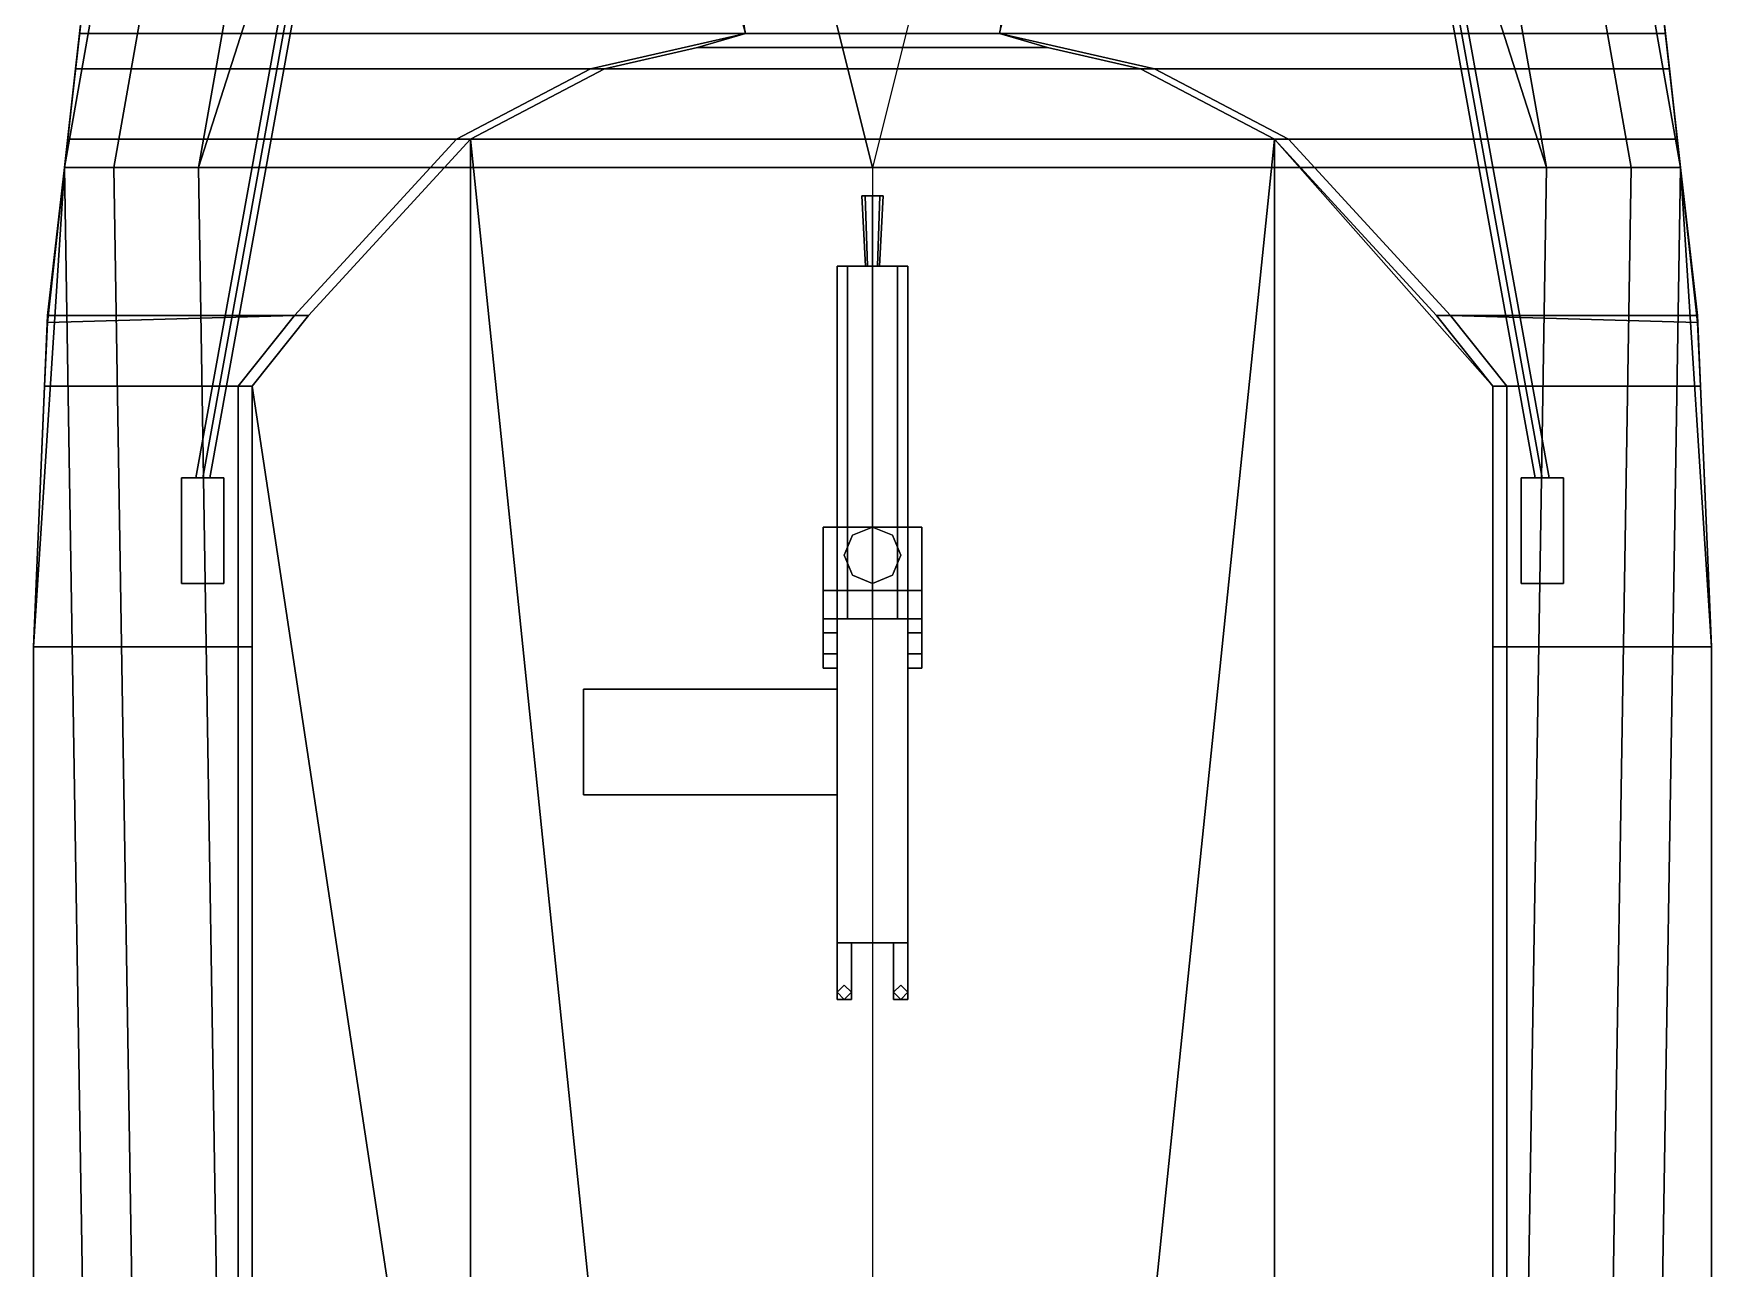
# Model space of a CAD drawing. Header units: millimetres. Extents: x -1.2 to 1.2, y -5.2 to 9.5.
# Drawn here: x -1.19 to 1.19, y 2.118 to 3.87 of the extents above; entities that cross this region are included whole.
import ezdxf

# ---------------------------------------------------------------- set-up
doc = ezdxf.new("R2010")
doc.units = ezdxf.units.MM
for name, color, linetype in [('gun', 1, 'Continuous'), ('h2', 2, 'Continuous'), ('internals', 6, 'Continuous'), ('superstructure', 3, 'Continuous'), ('turret', 2, 'Continuous')]:
    doc.layers.add(name, color=color, linetype=linetype)

msp = doc.modelspace()

# ---------------------------------------------------------------- linework, layer by layer
for points in [[(-0.82, 5.13, -0.26), (-1.0762, 3.68, -0.31), (-1.1462, 3.68, -0.18), (-0.89, 5.13, -0.13)], [(-0.89, 5.13, -0.13), (-0.89, 5.13, -0.13), (-1.1462, 3.68, -0.18), (-1.06, 4.44)], [(-0.7, 5.13, -0.32), (-0.9562, 3.68, -0.37), (-1.0762, 3.68, -0.31), (-0.82, 5.13, -0.26)], [(-0.7, 5.13, -0.32), (-0.7, 4.48, -0.3424), (-0.9562, 3.68, -0.37)], [(-0.66, 4.84, 0.48), (-0.67, 4.84, 0.47), (-0.96, 3.24, 0.41), (-0.95, 3.24, 0.42)], [(-0.67, 4.84, 0.47), (-0.66, 4.84, 0.46), (-0.95, 3.24, 0.4), (-0.96, 3.24, 0.41)], [(-0.65, 4.84, 0.47), (-0.66, 4.84, 0.48), (-0.95, 3.24, 0.42), (-0.94, 3.24, 0.41)], [(-0.66, 4.84, 0.46), (-0.65, 4.84, 0.47), (-0.94, 3.24, 0.41), (-0.95, 3.24, 0.4)], [(0.66, 4.84, 0.48), (0.65, 4.84, 0.47), (0.94, 3.24, 0.41), (0.95, 3.24, 0.42)], [(0.65, 4.84, 0.47), (0.66, 4.84, 0.46), (0.95, 3.24, 0.4), (0.94, 3.24, 0.41)], [(0.67, 4.84, 0.47), (0.66, 4.84, 0.48), (0.95, 3.24, 0.42), (0.96, 3.24, 0.41)], [(0.66, 4.84, 0.46), (0.67, 4.84, 0.47), (0.96, 3.24, 0.41), (0.95, 3.24, 0.4)], [(-0.2, 4.48, -0.3424), (0, 3.68, -0.37), (-0.9562, 3.68, -0.37), (-0.7, 4.48, -0.3424)], [(0.2, 4.48, -0.3424), (0, 3.68, -0.37), (-0.2, 4.48, -0.3424)], [(-1.06, 4.44), (-1.06, 4.44), (-1.1462, 3.68, -0.18), (-1.1462, 3.68)], [(-1.06, 4.44), (-1.1462, 3.68), (-1.1246, 3.87, 0.36), (-1.06, 4.44, 0.36)], [(-1.06, 4.44, 0.36), (-1.1246, 3.87, 0.36), (-0.18, 3.87, 0.44), (-0.33, 4.44, 0.44)], [(-0.33, 4.44, 0.44), (-0.18, 3.87, 0.44), (-0.18, 3.87, 0.44), (-0.27, 4.29, 0.44)], [(0.27, 4.29, 0.44), (0.18, 3.87, 0.44), (0.18, 3.87, 0.44), (0.33, 4.44, 0.44)], [(-0.27, 4.29, 0.44), (-0.18, 3.87, 0.44), (-0.18, 3.87, 0.44), (-0.23, 4.24, 0.44)], [(0.23, 4.24, 0.44), (0.18, 3.87, 0.44), (0.18, 3.87, 0.44), (0.27, 4.29, 0.44)], [(-1.1462, 3.68), (-1.1462, 3.68), (-1.1303, 3.82, 0.36), (-1.1246, 3.87, 0.36)], [(-1.1246, 3.87, 0.36), (-1.1303, 3.82, 0.36), (-0.4, 3.82, 0.433), (-0.18, 3.87, 0.44)], [(-1.1462, 3.68), (-1.1462, 3.68), (-1.1416, 3.72, 0.36), (-1.1303, 3.82, 0.36)], [(-1.1303, 3.82, 0.36), (-1.1416, 3.72, 0.36), (-0.59, 3.72, 0.4144), (-0.4, 3.82, 0.433)], [(-1.1462, 3.68), (-1.1462, 3.68), (-1.17, 3.47, 0.36), (-1.1416, 3.72, 0.36)], [(-1.1416, 3.72, 0.36), (-1.17, 3.47, 0.36), (-0.82, 3.47, 0.3933), (-0.59, 3.72, 0.4144)], [(-1.17, 3.47), (-1.17, 3.47), (-1.1462, 3.68, -0.18), (-1.19, 3)], [(-1.1462, 3.68, -0.18), (-1.0425, -2.76, -0.18), (-1.19, -0.14), (-1.19, 3)], [(-1.1462, 3.68), (-1.17, 3.47), (-1.1743, 3.37, 0.36), (-1.1704, 3.46, 0.36)], [(-1.1462, 3.68), (-1.1462, 3.68), (-1.1704, 3.46, 0.36), (-1.17, 3.47, 0.36)], [(-1.1462, 3.68), (-1.1462, 3.68), (-1.1462, 3.68, -0.18), (-1.17, 3.47)], [(-1.0762, 3.68, -0.31), (-0.9725, -2.76, -0.31), (-1.0425, -2.76, -0.18), (-1.1462, 3.68, -0.18)], [(-0.9562, 3.68, -0.37), (-0.8525, -2.76, -0.37), (-0.9725, -2.76, -0.31), (-1.0762, 3.68, -0.31)], [(0, 3.68, -0.37), (0, -2.76, -0.37), (-0.8525, -2.76, -0.37), (-0.9562, 3.68, -0.37)], [(-1.17, 3.47), (-1.19, 3), (-1.19, 3, 0.36), (-1.1743, 3.37, 0.36)], [(-1.1704, 3.46, 0.36), (-1.1743, 3.37, 0.36), (-0.9, 3.37, 0.386), (-0.82, 3.47, 0.3933)], [(-1.17, 3.47, 0.36), (-1.1704, 3.46, 0.36), (-0.82, 3.47, 0.3933)], [(-1.1743, 3.37, 0.36), (-1.19, 3, 0.36), (-0.9, 3, 0.387), (-0.9, 3.37, 0.386)], [(-0.92, 3.24, 0.45), (-0.92, 3.24, 0.36), (-0.98, 3.24, 0.36), (-0.98, 3.24, 0.45)], [(-0.98, 3.24, 0.36), (-0.98, 3.09, 0.36), (-0.98, 3.09, 0.45), (-0.98, 3.24, 0.45)], [(-0.98, 3.24, 0.45), (-0.98, 3.09, 0.45), (-0.92, 3.09, 0.45), (-0.92, 3.24, 0.45)], [(-0.92, 3.09, 0.45), (-0.92, 3.09, 0.36), (-0.92, 3.24, 0.36), (-0.92, 3.24, 0.45)], [(0.92, 3.24, 0.36), (0.92, 3.09, 0.36), (0.92, 3.09, 0.45), (0.92, 3.24, 0.45)], [(0.98, 3.24, 0.45), (0.98, 3.24, 0.36), (0.92, 3.24, 0.36), (0.92, 3.24, 0.45)], [(0.92, 3.24, 0.45), (0.92, 3.09, 0.45), (0.98, 3.09, 0.45), (0.98, 3.24, 0.45)], [(0.98, 3.09, 0.45), (0.98, 3.09, 0.36), (0.98, 3.24, 0.36), (0.98, 3.24, 0.45)], [(-0.98, 3.09, 0.45), (-0.98, 3.09, 0.36), (-0.92, 3.09, 0.36), (-0.92, 3.09, 0.45)], [(0.92, 3.09, 0.45), (0.92, 3.09, 0.36), (0.98, 3.09, 0.36), (0.98, 3.09, 0.45)], [(-1.19, 3), (-1.19, -0.14), (-1.19, -0.14, 0.36), (-1.19, 0.82, 0.36)], [(-1.19, 0.94, 0.36), (-1.19, 0.94, 0.36), (-1.19, 3), (-1.19, 0.82, 0.36)], [(-1.19, 3, 0.36), (-1.19, 3, 0.36), (-1.19, 3), (-1.19, 0.94, 0.36)], [(-1.19, 3, 0.36), (-1.19, 0.94, 0.36), (-0.9, 0.94, 0.3836), (-0.9, 3, 0.387)]]:
    msp.add_3dface(points)
at = {"layer": 'gun'}
for points in [[(-0.015, 3.64, 1.39), (0.0106, 3.64, 1.4006), (0.015, 3.64, 1.39), (-0.0106, 3.64, 1.3794)], [(-0.0106, 3.64, 1.4006), (0, 3.64, 1.405), (0.0106, 3.64, 1.4006), (-0.015, 3.64, 1.39)], [(-0.01, 3.54, 1.39), (-0.0071, 3.54, 1.3971), (-0.0106, 3.64, 1.4006), (-0.015, 3.64, 1.39)], [(-0.0071, 3.54, 1.3829), (-0.01, 3.54, 1.39), (-0.015, 3.64, 1.39), (-0.0106, 3.64, 1.3794)], [(-0.0106, 3.64, 1.3794), (0.015, 3.64, 1.39), (0.0106, 3.64, 1.3794), (0, 3.64, 1.375)], [(-0.0071, 3.54, 1.3971), (0, 3.54, 1.4), (0, 3.64, 1.405), (-0.0106, 3.64, 1.4006)], [(0, 3.54, 1.38), (-0.0071, 3.54, 1.3829), (-0.0106, 3.64, 1.3794), (0, 3.64, 1.375)], [(0, 3.54, 1.4), (0.0071, 3.54, 1.3971), (0.0106, 3.64, 1.4006), (0, 3.64, 1.405)], [(0.0071, 3.54, 1.3829), (0, 3.54, 1.38), (0, 3.64, 1.375), (0.0106, 3.64, 1.3794)], [(0.0071, 3.54, 1.3971), (0.01, 3.54, 1.39), (0.015, 3.64, 1.39), (0.0106, 3.64, 1.4006)], [(0.01, 3.54, 1.39), (0.0071, 3.54, 1.3829), (0.0106, 3.64, 1.3794), (0.015, 3.64, 1.39)], [(-0.0354, 3.54, 1.3546), (-0.05, 3.54, 1.39), (-0.01, 3.54, 1.39), (-0.0071, 3.54, 1.3829)], [(-0.05, 3.54, 1.39), (-0.0354, 3.54, 1.4254), (-0.0071, 3.54, 1.3971), (-0.01, 3.54, 1.39)], [(-0.05, 3.54, 1.39), (-0.0354, 3.54, 1.3546), (-0.0354, 3.04, 1.3546), (-0.05, 3.04, 1.39)], [(-0.0354, 3.54, 1.4254), (-0.05, 3.54, 1.39), (-0.05, 3.04, 1.39), (-0.0354, 3.04, 1.4254)], [(0, 3.54, 1.34), (-0.0354, 3.54, 1.3546), (-0.0071, 3.54, 1.3829), (0, 3.54, 1.38)], [(-0.0354, 3.54, 1.4254), (0, 3.54, 1.44), (0, 3.54, 1.4), (-0.0071, 3.54, 1.3971)], [(-0.0354, 3.54, 1.3546), (0, 3.54, 1.34), (0, 3.04, 1.34), (-0.0354, 3.04, 1.3546)], [(0, 3.54, 1.44), (-0.0354, 3.54, 1.4254), (-0.0354, 3.04, 1.4254), (0, 3.04, 1.44)], [(0, 3.54, 1.44), (0.0354, 3.54, 1.4254), (0.0071, 3.54, 1.3971), (0, 3.54, 1.4)], [(0.0354, 3.54, 1.3546), (0, 3.54, 1.34), (0, 3.54, 1.38), (0.0071, 3.54, 1.3829)], [(0, 3.54, 1.34), (0.0354, 3.54, 1.3546), (0.0354, 3.04, 1.3546), (0, 3.04, 1.34)], [(0.0354, 3.54, 1.4254), (0, 3.54, 1.44), (0, 3.04, 1.44), (0.0354, 3.04, 1.4254)], [(0.0354, 3.54, 1.4254), (0.05, 3.54, 1.39), (0.01, 3.54, 1.39), (0.0071, 3.54, 1.3971)], [(0.05, 3.54, 1.39), (0.0354, 3.54, 1.3546), (0.0071, 3.54, 1.3829), (0.01, 3.54, 1.39)], [(0.0354, 3.54, 1.3546), (0.05, 3.54, 1.39), (0.05, 3.04, 1.39), (0.0354, 3.04, 1.3546)], [(0.05, 3.54, 1.39), (0.0354, 3.54, 1.4254), (0.0354, 3.04, 1.4254), (0.05, 3.04, 1.39)], [(0.05, 3.04, 1.41), (0.05, 3.04, 1.28), (-0.05, 3.04, 1.28), (-0.05, 3.04, 1.41)], [(-0.05, 3.04, 1.28), (-0.05, 2.58, 1.28), (-0.05, 2.58, 1.41), (-0.05, 3.04, 1.41)], [(0.05, 3.04, 1.28), (0.05, 2.58, 1.28), (-0.05, 2.58, 1.28), (-0.05, 3.04, 1.28)], [(-0.05, 3.04, 1.41), (-0.05, 2.58, 1.41), (0.05, 2.58, 1.41), (0.05, 3.04, 1.41)], [(-0.0354, 3.04, 1.4254), (-0.0417, 3.04, 1.41), (0.0417, 3.04, 1.41), (0.0354, 3.04, 1.4254)], [(0, 3.04, 1.44), (-0.0354, 3.04, 1.4254), (0.0354, 3.04, 1.4254), (0, 3.04, 1.44)], [(0.05, 2.58, 1.41), (0.05, 2.58, 1.28), (0.05, 3.04, 1.28), (0.05, 3.04, 1.41)], [(-0.05, 2.94, 1.47), (-0.05, 2.94, 1.17), (-0.41, 2.94, 1.17), (-0.41, 2.94, 1.47)], [(-0.41, 2.94, 1.47), (-0.41, 2.94, 1.17), (-0.41, 2.79, 1.17), (-0.41, 2.79, 1.47)], [(-0.41, 2.94, 1.47), (-0.41, 2.79, 1.47), (-0.05, 2.79, 1.47), (-0.05, 2.94, 1.47)], [(-0.05, 2.94, 1.28), (-0.05, 2.79, 1.28), (-0.05, 2.79, 1.17), (-0.05, 2.94, 1.17)], [(-0.05, 2.94, 1.47), (-0.05, 2.79, 1.47), (-0.05, 2.79, 1.41), (-0.05, 2.94, 1.41)], [(-0.41, 2.79, 1.47), (-0.41, 2.79, 1.17), (-0.05, 2.79, 1.17), (-0.05, 2.79, 1.47)], [(-0.05, 2.58, 1.28), (-0.05, 2.5, 1.28), (-0.05, 2.5, 1.29), (-0.05, 2.58, 1.29)], [(-0.03, 2.58, 1.29), (-0.03, 2.58, 1.28), (-0.05, 2.58, 1.28), (-0.05, 2.58, 1.29)], [(-0.05, 2.58, 1.41), (-0.05, 2.58, 1.28), (0.05, 2.58, 1.28), (0.05, 2.58, 1.41)], [(-0.03, 2.58, 1.28), (-0.03, 2.5, 1.28), (-0.05, 2.5, 1.28), (-0.05, 2.58, 1.28)], [(-0.05, 2.58, 1.29), (-0.05, 2.5, 1.29), (-0.03, 2.5, 1.29), (-0.03, 2.58, 1.29)], [(-0.03, 2.58, 1.4), (-0.03, 2.5, 1.4), (-0.05, 2.5, 1.4), (-0.05, 2.58, 1.4)], [(-0.05, 2.58, 1.41), (-0.05, 2.5, 1.41), (-0.03, 2.5, 1.41), (-0.03, 2.58, 1.41)], [(-0.05, 2.58, 1.4), (-0.05, 2.5, 1.4), (-0.05, 2.5, 1.41), (-0.05, 2.58, 1.41)], [(-0.03, 2.5, 1.29), (-0.03, 2.5, 1.28), (-0.03, 2.58, 1.28), (-0.03, 2.58, 1.29)], [(-0.03, 2.5, 1.41), (-0.03, 2.5, 1.4), (-0.03, 2.58, 1.4), (-0.03, 2.58, 1.41)], [(0.05, 2.58, 1.29), (0.05, 2.58, 1.28), (0.03, 2.58, 1.28), (0.03, 2.58, 1.29)], [(0.03, 2.58, 1.28), (0.03, 2.5, 1.28), (0.03, 2.5, 1.29), (0.03, 2.58, 1.29)], [(0.05, 2.58, 1.28), (0.05, 2.5, 1.28), (0.03, 2.5, 1.28), (0.03, 2.58, 1.28)], [(0.03, 2.58, 1.4), (0.03, 2.5, 1.4), (0.03, 2.5, 1.41), (0.03, 2.58, 1.41)], [(0.05, 2.58, 1.4), (0.05, 2.5, 1.4), (0.03, 2.5, 1.4), (0.03, 2.58, 1.4)], [(0.03, 2.58, 1.41), (0.03, 2.5, 1.41), (0.05, 2.5, 1.41), (0.05, 2.58, 1.41)], [(0.03, 2.58, 1.29), (0.03, 2.5, 1.29), (0.05, 2.5, 1.29), (0.05, 2.58, 1.29)], [(0.05, 2.5, 1.29), (0.05, 2.5, 1.28), (0.05, 2.58, 1.28), (0.05, 2.58, 1.29)], [(0.05, 2.5, 1.41), (0.05, 2.5, 1.4), (0.05, 2.58, 1.4), (0.05, 2.58, 1.41)], [(-0.04, 2.52, 1.29), (-0.05, 2.51, 1.29), (-0.05, 2.51, 1.4), (-0.04, 2.52, 1.4)], [(-0.05, 2.51, 1.29), (-0.04, 2.5, 1.29), (-0.04, 2.5, 1.4), (-0.05, 2.51, 1.4)], [(-0.05, 2.5, 1.29), (-0.05, 2.5, 1.28), (-0.03, 2.5, 1.28), (-0.03, 2.5, 1.29)], [(-0.05, 2.5, 1.41), (-0.05, 2.5, 1.4), (-0.03, 2.5, 1.4), (-0.03, 2.5, 1.41)], [(-0.03, 2.51, 1.29), (-0.04, 2.52, 1.29), (-0.04, 2.52, 1.4), (-0.03, 2.51, 1.4)], [(-0.04, 2.5, 1.29), (-0.03, 2.51, 1.29), (-0.03, 2.51, 1.4), (-0.04, 2.5, 1.4)], [(0.04, 2.52, 1.29), (0.03, 2.51, 1.29), (0.03, 2.51, 1.4), (0.04, 2.52, 1.4)], [(0.03, 2.51, 1.29), (0.04, 2.5, 1.29), (0.04, 2.5, 1.4), (0.03, 2.51, 1.4)], [(0.03, 2.5, 1.29), (0.03, 2.5, 1.28), (0.05, 2.5, 1.28), (0.05, 2.5, 1.29)], [(0.03, 2.5, 1.41), (0.03, 2.5, 1.4), (0.05, 2.5, 1.4), (0.05, 2.5, 1.41)], [(0.05, 2.51, 1.29), (0.04, 2.52, 1.29), (0.04, 2.52, 1.4), (0.05, 2.51, 1.4)], [(0.04, 2.5, 1.29), (0.05, 2.51, 1.29), (0.05, 2.51, 1.4), (0.04, 2.5, 1.4)]]:
    msp.add_3dface(points, dxfattribs=at)
at = {"layer": 'h2'}
for points in [[(0.7, 5.13, -0.32), (0.9562, 3.68, -0.37), (1.0762, 3.68, -0.31), (0.82, 5.13, -0.26)], [(0.7, 5.13, -0.32), (0.7, 4.48, -0.3424), (0.9562, 3.68, -0.37), (0.7, 5.13, -0.32)], [(0.82, 5.13, -0.26), (1.0762, 3.68, -0.31), (1.1462, 3.68, -0.18), (0.89, 5.13, -0.13)], [(0.89, 5.13, -0.13), (0.89, 5.13, -0.13), (1.1462, 3.68, -0.18), (1.06, 4.44)], [(0.2, 4.48, -0.3424), (0, 3.68, -0.37), (0.9562, 3.68, -0.37), (0.7, 4.48, -0.3424)], [(1.06, 4.44, 0.36), (1.1246, 3.87, 0.36), (0.18, 3.87, 0.44), (0.33, 4.44, 0.44)], [(1.06, 4.44), (1.1462, 3.68), (1.1246, 3.87, 0.36), (1.06, 4.44, 0.36)], [(1.06, 4.44), (1.06, 4.44), (1.1462, 3.68, -0.18), (1.1462, 3.68)], [(1.1246, 3.87, 0.36), (1.1303, 3.82, 0.36), (0.4, 3.82, 0.433), (0.18, 3.87, 0.44)], [(1.1462, 3.68), (1.1462, 3.68), (1.1303, 3.82, 0.36), (1.1246, 3.87, 0.36)], [(1.1303, 3.82, 0.36), (1.1416, 3.72, 0.36), (0.59, 3.72, 0.4144), (0.4, 3.82, 0.433)], [(1.1462, 3.68), (1.1462, 3.68), (1.1416, 3.72, 0.36), (1.1303, 3.82, 0.36)], [(1.1416, 3.72, 0.36), (1.17, 3.47, 0.36), (0.82, 3.47, 0.3933), (0.59, 3.72, 0.4144)], [(1.1462, 3.68), (1.1462, 3.68), (1.17, 3.47, 0.36), (1.1416, 3.72, 0.36)], [(0, 3.68, -0.37), (0, -2.76, -0.37), (0.8525, -2.76, -0.37), (0.9562, 3.68, -0.37)], [(0.9562, 3.68, -0.37), (0.8525, -2.76, -0.37), (0.9725, -2.76, -0.31), (1.0762, 3.68, -0.31)], [(1.0762, 3.68, -0.31), (0.9725, -2.76, -0.31), (1.0425, -2.76, -0.18), (1.1462, 3.68, -0.18)], [(1.1462, 3.68, -0.18), (1.0425, -2.76, -0.18), (1.19, -0.14), (1.19, 3)], [(1.1462, 3.68), (1.1462, 3.68), (1.1704, 3.46, 0.36), (1.17, 3.47, 0.36)], [(1.1462, 3.68), (1.17, 3.47), (1.1743, 3.37, 0.36), (1.1704, 3.46, 0.36)], [(1.17, 3.47), (1.17, 3.47), (1.1462, 3.68, -0.18), (1.19, 3)], [(1.1462, 3.68), (1.1462, 3.68), (1.1462, 3.68, -0.18), (1.17, 3.47)], [(1.1704, 3.46, 0.36), (1.1743, 3.37, 0.36), (0.9, 3.37, 0.386), (0.82, 3.47, 0.3933)], [(1.17, 3.47, 0.36), (1.1704, 3.46, 0.36), (0.82, 3.47, 0.3933)], [(1.17, 3.47), (1.19, 3), (1.19, 3, 0.36), (1.1743, 3.37, 0.36)], [(1.1743, 3.37, 0.36), (1.19, 3, 0.36), (0.9, 3, 0.387), (0.9, 3.37, 0.386)], [(1.19, 3, 0.36), (1.19, 0.94, 0.36), (0.9, 0.94, 0.3836), (0.9, 3, 0.387)], [(1.19, 3, 0.36), (1.19, 3, 0.36), (1.19, 3), (1.19, 0.94, 0.36)], [(1.19, 0.94, 0.36), (1.19, 0.94, 0.36), (1.19, 3), (1.19, 0.82, 0.36)], [(1.19, 3), (1.19, -0.14), (1.19, -0.14, 0.36), (1.19, 0.82, 0.36)]]:
    msp.add_3dface(points, dxfattribs=at)
at = {"layer": 'internals'}
for points in [[(-0.248, 3.85, 0.632), (-0.38, 3.82, 0.62), (-0.38, 3.82, 0.04), (-0.248, 3.85, 0.04)], [(0.38, 3.82, 0.04), (0.248, 3.85, 0.04), (-0.248, 3.85, 0.04), (-0.38, 3.82, 0.04)], [(0.248, 3.85, 0.632), (-0.248, 3.85, 0.632), (-0.248, 3.85, 0.04), (0.248, 3.85, 0.04)], [(0.38, 3.82, 0.62), (0.248, 3.85, 0.632), (0.248, 3.85, 0.04), (0.38, 3.82, 0.04)], [(-0.38, 3.82, 0.62), (-0.57, 3.72, 0.61), (-0.57, 3.72, 0.04), (-0.38, 3.82, 0.04)], [(0.57, 3.72, 0.04), (0.38, 3.82, 0.04), (-0.38, 3.82, 0.04), (-0.57, 3.72, 0.04)], [(0.57, 3.72, 0.61), (0.38, 3.82, 0.62), (0.38, 3.82, 0.04), (0.57, 3.72, 0.04)], [(-0.57, 3.72, 0.4), (-0.8, 3.47, 0.4), (-0.88, 3.37, 0.4), (-0.57, 1.32, 0.4)], [(-0.57, 3.72, 0.61), (-0.8, 3.47, 0.59), (-0.8, 3.47, 0.4), (-0.57, 3.72, 0.4)], [(-0.57, 3.72, 0.04), (-0.57, 3.72, 0.4), (-0.57, 1.32, 0.4), (-0.57, 1.32, 0.04)], [(-0.4, 2.07, 0.04), (-0.57, 3.72, 0.04), (-0.57, 1.32, 0.04), (-0.4, 1.32, 0.04)], [(0.4, 2.07, 0.04), (0.57, 3.72, 0.04), (-0.57, 3.72, 0.04), (-0.4, 2.07, 0.04)], [(0.57, 1.32, 0.04), (0.57, 3.72, 0.04), (0.4, 2.07, 0.04), (0.4, 1.32, 0.04)], [(0.8, 3.47, 0.59), (0.57, 3.72, 0.61), (0.57, 3.72, 0.4), (0.8, 3.47, 0.4)], [(0.88, 1.32, 0.4), (0.88, 3.37, 0.4), (0.57, 3.72, 0.4), (0.57, 1.32, 0.4)], [(0.57, 1.32, 0.4), (0.57, 3.72, 0.4), (0.57, 3.72, 0.04), (0.57, 1.32, 0.04)], [(-0.8, 3.47, 0.59), (-0.88, 3.37, 0.59), (-0.88, 3.37, 0.4), (-0.8, 3.47, 0.4)], [(0.88, 3.37, 0.59), (0.8, 3.47, 0.59), (0.8, 3.47, 0.4), (0.88, 3.37, 0.4)], [(-0.88, 3.37, 0.59), (-0.88, 3, 0.59), (-0.88, 3.37, 0.4)], [(-0.88, 3, 0.59), (-0.88, 1.32, 0.59), (-0.88, 1.32, 0.4), (-0.88, 3.37, 0.4)], [(-0.88, 3.37, 0.4), (-0.88, 1.32, 0.4), (-0.57, 1.32, 0.4), (-0.88, 3.37, 0.4)], [(0.88, 1.32, 0.59), (0.88, 3, 0.59), (0.88, 3.37, 0.4), (0.88, 1.32, 0.4)], [(0.88, 3, 0.59), (0.88, 3.37, 0.59), (0.88, 3.37, 0.4)]]:
    msp.add_3dface(points, dxfattribs=at)
at = {"layer": 'superstructure'}
for points in [[(-0.18, 3.87, 0.44), (-0.4, 3.82, 0.433), (-0.4, 3.82, 0.62), (-0.18, 3.87, 0.64)], [(-0.18, 3.87, 0.64), (-0.4, 3.82, 0.62), (-0.38, 3.82, 0.62), (-0.248, 3.85, 0.632)], [(0.248, 3.85, 0.632), (0.18, 3.87, 0.64), (-0.18, 3.87, 0.64), (-0.248, 3.85, 0.632)], [(0.18, 3.87, 0.64), (0.18, 3.87, 0.44), (-0.18, 3.87, 0.44), (-0.18, 3.87, 0.64)], [(0.4, 3.82, 0.62), (0.4, 3.82, 0.433), (0.18, 3.87, 0.44), (0.18, 3.87, 0.64)], [(0.38, 3.82, 0.62), (0.4, 3.82, 0.62), (0.18, 3.87, 0.64), (0.248, 3.85, 0.632)], [(-0.57, 3.72, 0.61), (-0.38, 3.82, 0.62), (-0.4, 3.82, 0.62), (-0.59, 3.72, 0.61)], [(-0.4, 3.82, 0.62), (-0.4, 3.82, 0.433), (-0.59, 3.72, 0.4144), (-0.59, 3.72, 0.61)], [(0.59, 3.72, 0.61), (0.4, 3.82, 0.62), (0.38, 3.82, 0.62), (0.57, 3.72, 0.61)], [(0.59, 3.72, 0.4144), (0.4, 3.82, 0.433), (0.4, 3.82, 0.62), (0.59, 3.72, 0.61)], [(-0.59, 3.72, 0.4144), (-0.82, 3.47, 0.3933), (-0.82, 3.47, 0.59), (-0.59, 3.72, 0.61)], [(-0.59, 3.72, 0.61), (-0.82, 3.47, 0.59), (-0.8, 3.47, 0.59), (-0.57, 3.72, 0.61)], [(0.8, 3.47, 0.59), (0.82, 3.47, 0.59), (0.59, 3.72, 0.61), (0.57, 3.72, 0.61)], [(0.82, 3.47, 0.59), (0.82, 3.47, 0.3933), (0.59, 3.72, 0.4144), (0.59, 3.72, 0.61)], [(-0.82, 3.47, 0.59), (-0.82, 3.47, 0.3933), (-0.9, 3.37, 0.386), (-0.9, 3.37, 0.59)], [(-0.88, 3.37, 0.59), (-0.8, 3.47, 0.59), (-0.82, 3.47, 0.59), (-0.9, 3.37, 0.59)], [(0.9, 3.37, 0.59), (0.82, 3.47, 0.59), (0.8, 3.47, 0.59), (0.88, 3.37, 0.59)], [(0.9, 3.37, 0.386), (0.82, 3.47, 0.3933), (0.82, 3.47, 0.59), (0.9, 3.37, 0.59)], [(-0.9, 3.37, 0.59), (-0.9, 3.37, 0.386), (-0.9, 3, 0.387), (-0.9, 3, 0.59)], [(-0.88, 3, 0.59), (-0.88, 3.37, 0.59), (-0.9, 3.37, 0.59), (-0.9, 3, 0.59)], [(0.9, 3, 0.59), (0.9, 3.37, 0.59), (0.88, 3.37, 0.59), (0.88, 3, 0.59)], [(0.9, 3, 0.387), (0.9, 3.37, 0.386), (0.9, 3.37, 0.59), (0.9, 3, 0.59)], [(-0.9, 3, 0.59), (-0.9, 3, 0.387), (-0.9, 0.94, 0.3836), (-0.9, 0.94, 0.59)], [(-0.88, 3, 0.59), (-0.9, 3, 0.59), (-0.9, 0.94, 0.59), (-0.88, 1.32, 0.59)], [(0.9, 0.94, 0.59), (0.9, 3, 0.59), (0.88, 3, 0.59), (0.88, 1.32, 0.59)], [(0.9, 0.94, 0.3836), (0.9, 3, 0.387), (0.9, 3, 0.59), (0.9, 0.94, 0.59)]]:
    msp.add_3dface(points, dxfattribs=at)
at = {"layer": 'turret'}
for points in [[(-0.07, 3.17, 1.14), (-0.07, 3.08, 1.14), (-0.07, 2.97, 1.33), (-0.07, 3.04, 1.33)], [(-0.05, 3.04, 1.33), (-0.05, 3.17, 1.14), (-0.07, 3.17, 1.14), (-0.07, 3.04, 1.33)], [(-0.07, 3.17, 1.14), (-0.07, 3.08, 1.14), (0.07, 3.08, 1.14), (0.07, 3.17, 1.14)], [(0.07, 3.17, 1.12), (0.07, 3.08, 1.12), (-0.07, 3.08, 1.12), (-0.07, 3.17, 1.12)], [(-0.07, 3.17, 1.12), (-0.07, 3.08, 1.12), (-0.07, 3.08, 1.14), (-0.07, 3.17, 1.14)], [(0.07, 3.17, 1.14), (0.07, 3.17, 1.12), (-0.07, 3.17, 1.12), (-0.07, 3.17, 1.14)], [(-0.05, 2.97, 1.33), (-0.05, 3.08, 1.14), (-0.05, 3.17, 1.14), (-0.05, 3.04, 1.33)], [(0, 3.17, 0.04), (-0.0283, 3.1583, 0.04), (-0.0283, 3.1583, 1.12), (0, 3.17, 1.12)], [(0.0283, 3.1583, 0.04), (0, 3.17, 0.04), (0, 3.17, 1.12), (0.0283, 3.1583, 1.12)], [(0.07, 3.04, 1.33), (0.07, 3.17, 1.14), (0.05, 3.17, 1.14), (0.05, 3.04, 1.33)], [(0.05, 3.17, 1.14), (0.05, 3.08, 1.14), (0.05, 2.97, 1.33), (0.05, 3.04, 1.33)], [(0.07, 2.97, 1.33), (0.07, 3.08, 1.14), (0.07, 3.17, 1.14), (0.07, 3.04, 1.33)], [(0.07, 3.08, 1.14), (0.07, 3.08, 1.12), (0.07, 3.17, 1.12), (0.07, 3.17, 1.14)], [(-0.0283, 3.1583, 0.04), (-0.04, 3.13, 0.04), (-0.04, 3.13, 1.12), (-0.0283, 3.1583, 1.12)], [(0.04, 3.13, 0.04), (0.0283, 3.1583, 0.04), (0.0283, 3.1583, 1.12), (0.04, 3.13, 1.12)], [(-0.04, 3.13, 0.04), (-0.0283, 3.1017, 0.04), (-0.0283, 3.1017, 1.12), (-0.04, 3.13, 1.12)], [(0.0283, 3.1017, 0.04), (0.04, 3.13, 0.04), (0.04, 3.13, 1.12), (0.0283, 3.1017, 1.12)], [(-0.0283, 3.1017, 0.04), (0, 3.09, 0.04), (0, 3.09, 1.12), (-0.0283, 3.1017, 1.12)], [(0, 3.09, 0.04), (0.0283, 3.1017, 0.04), (0.0283, 3.1017, 1.12), (0, 3.09, 1.12)], [(-0.07, 2.97, 1.33), (-0.07, 3.08, 1.14), (-0.05, 3.08, 1.14), (-0.05, 2.97, 1.33)], [(-0.07, 3.08, 1.14), (-0.07, 3.08, 1.12), (0.07, 3.08, 1.12), (0.07, 3.08, 1.14)], [(0.05, 2.97, 1.33), (0.05, 3.08, 1.14), (0.07, 3.08, 1.14), (0.07, 2.97, 1.33)], [(-0.07, 3.04, 1.33), (-0.07, 2.97, 1.33), (-0.07, 2.99, 1.36), (-0.07, 3.02, 1.36)], [(-0.05, 3.02, 1.36), (-0.05, 3.04, 1.33), (-0.07, 3.04, 1.33), (-0.07, 3.02, 1.36)], [(-0.05, 2.99, 1.36), (-0.05, 2.97, 1.33), (-0.05, 3.04, 1.33), (-0.05, 3.02, 1.36)], [(0.07, 3.02, 1.36), (0.07, 3.04, 1.33), (0.05, 3.04, 1.33), (0.05, 3.02, 1.36)], [(0.05, 3.04, 1.33), (0.05, 2.97, 1.33), (0.05, 2.99, 1.36), (0.05, 3.02, 1.36)], [(0.07, 2.99, 1.36), (0.07, 2.97, 1.33), (0.07, 3.04, 1.33), (0.07, 3.02, 1.36)], [(-0.07, 3.02, 1.36), (-0.07, 2.99, 1.36), (-0.05, 2.99, 1.36), (-0.05, 3.02, 1.36)], [(0.05, 3.02, 1.36), (0.05, 2.99, 1.36), (0.07, 2.99, 1.36), (0.07, 3.02, 1.36)], [(-0.07, 2.99, 1.36), (-0.07, 2.97, 1.33), (-0.05, 2.97, 1.33), (-0.05, 2.99, 1.36)], [(0.05, 2.99, 1.36), (0.05, 2.97, 1.33), (0.07, 2.97, 1.33), (0.07, 2.99, 1.36)]]:
    msp.add_3dface(points, dxfattribs=at)

doc.saveas('drawing.dxf')
